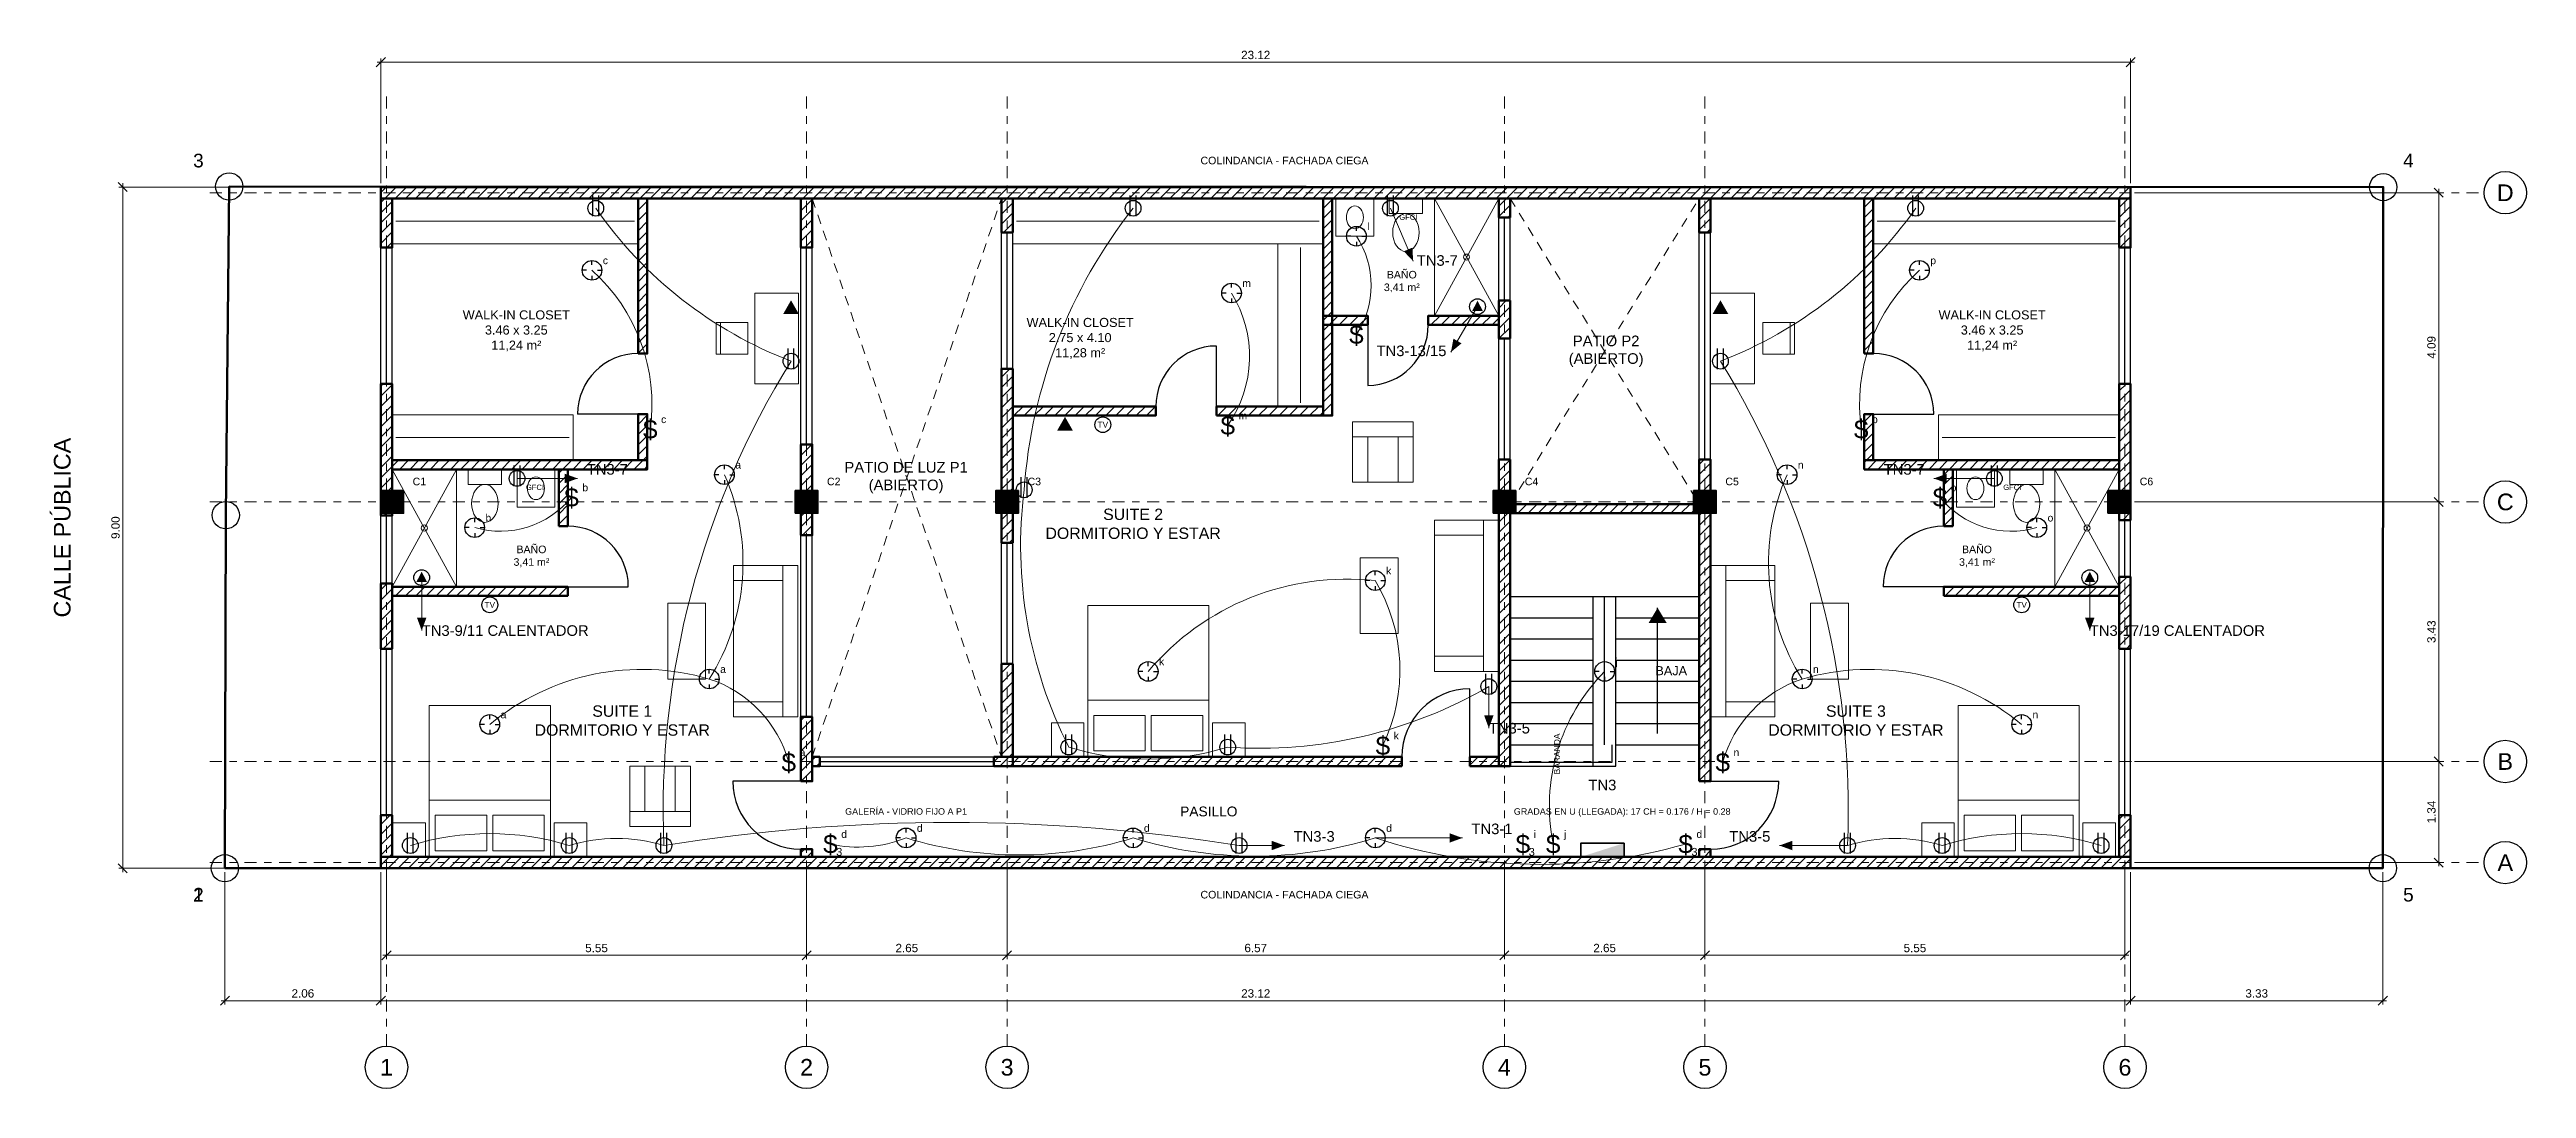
# Model space of a CAD drawing. Header units: metres. Extents: x -2.3 to 30.4, y -2.9 to 10.8.
import ezdxf
from ezdxf.enums import TextEntityAlignment as Align

# ---------------------------------------------------------------- set-up
doc = ezdxf.new("R2010")
doc.units = ezdxf.units.M
doc.linetypes.add('CENTER', pattern=[5.08, 3.175, -0.635, 0.635, -0.635])
doc.linetypes.add('DASHED', pattern=[1.524, 1.27, -0.254])
for name, color, linetype, lineweight in [('A-COTA-50', 7, 'Continuous', 18), ('A-EJES', 8, 'CENTER', 13), ('A-EJES-TXT', 7, 'Continuous', 25), ('A-ESCALERA', 8, 'Continuous', 25), ('A-ESPACIOS', 7, 'Continuous', 25), ('A-MOBILIARIO', 8, 'Continuous', 18), ('A-MURO', 8, 'Continuous', 50), ('A-MURO-TRAMA', 8, 'Continuous', 9), ('A-PROYECCION', 8, 'DASHED', 18), ('A-PUERTA', 8, 'Continuous', 25), ('A-TXT-50', 8, 'Continuous', 18), ('A-VENTANA', 8, 'Continuous', 25), ('E-APAG', 7, 'Continuous', 25), ('E-CIRC', 7, 'Continuous', 13), ('E-COLUMNA', 8, 'Continuous', 35), ('E-LUM', 7, 'Continuous', 25), ('E-TABLERO', 7, 'Continuous', 35), ('E-TOMA', 7, 'Continuous', 25), ('E-TXT-EL', 7, 'Continuous', 18), ('E-VD', 7, 'Continuous', 25), ('T-LINDERO', 8, 'Continuous', 50), ('T-VERTICE', 8, 'Continuous', 25)]:
    doc.layers.add(name, color=color, linetype=linetype, lineweight=lineweight)
doc.styles.add('ARIAL', font='arial.ttf')
doc.dimstyles.new('COTA-50', dxfattribs={"dimtxt": 0.11, "dimasz": 0.06, "dimexe": 0.05, "dimexo": 0.05, "dimgap": 0.04, "dimtad": 1, "dimzin": 0, "dimdsep": 46, "dimtxsty": 'ARIAL', "dimtsz": 0.06, "dimcen": 2.5, "dimdle": 0.05, "dimclrd": 7, "dimclre": 7, "dimclrt": 7, "dimazin": 3, "dimtfac": 1, "dimtmove": 0, "dimatfit": 3, "dimlwd": 18, "dimlwe": 13})

# ---------------------------------------------------------------- blocks, each defined once
blk = doc.blocks.new('_OBLIQUE')
at = {"color": 0, "linetype": 'BYBLOCK'}
blk.add_line((-0.5, -0.5), (0.5, 0.5), dxfattribs=at)
blk = doc.blocks.new('*D9')
at = {"color": 7, "lineweight": 13}
for p, q in [((25.23, 1.41), (29.3, 1.41)), ((25.23, 0.075), (29.3, 0.075))]:
    blk.add_line(p, q, dxfattribs=at)
at = {"color": 7, "lineweight": 18}
blk.add_line((29.25, 0.025), (29.25, 1.46), dxfattribs=at)
at = {"layer": 'Defpoints'}
for p in [(25.18, 1.41), (25.18, 0.075), (29.25, 0.075)]:
    blk.add_point(p, dxfattribs=at)
at = {"layer": 'A-COTA-50', "color": 7, "xscale": 0.12, "yscale": 0.12, "rotation": 90}
for p in [(29.25, 1.41), (29.25, 0.075)]:
    blk.add_blockref('_OBLIQUE', p, dxfattribs=at)
at = {"layer": 'A-COTA-50', "color": 7, "insert": (29.155, 0.7425), "char_height": 0.11, "attachment_point": 5, "rotation": 90, "style": 'ARIAL'}
blk.add_mtext('1.34', dxfattribs=at)

msp = doc.modelspace()

# ---------------------------------------------------------------- hatches: boundary and pattern name
at = {"layer": 'A-MURO-TRAMA'}
h = msp.add_hatch(dxfattribs=at)
h.set_pattern_fill('ANSI31', scale=0.03)
h.paths.add_polyline_path([(2.06, 8.85), (2.06, 9), (25.18, 9), (25.18, 8.85)])
h = msp.add_hatch(dxfattribs=at)
h.set_pattern_fill('ANSI31', scale=0.03)
h.paths.add_polyline_path([(2.06, 8.2), (2.06, 8.85), (2.21, 8.85), (2.21, 8.2)])
h = msp.add_hatch(dxfattribs=at)
h.set_pattern_fill('ANSI31', scale=0.03)
h.paths.add_polyline_path([(5.46, 6.8), (5.46, 8.85), (5.58, 8.85), (5.58, 6.8)])
h = msp.add_hatch(dxfattribs=at)
h.set_pattern_fill('ANSI31', scale=0.03)
h.paths.add_polyline_path([(7.61, 8.2), (7.61, 8.85), (7.76, 8.85), (7.76, 8.2)])
h = msp.add_hatch(dxfattribs=at)
h.set_pattern_fill('ANSI31', scale=0.03)
h.paths.add_polyline_path([(10.26, 8.4), (10.26, 8.85), (10.41, 8.85), (10.41, 8.4)])
h = msp.add_hatch(dxfattribs=at)
h.set_pattern_fill('ANSI31', scale=0.03)
h.paths.add_polyline_path([(14.51, 5.98), (14.51, 8.85), (14.63, 8.85), (14.63, 5.98)])
h = msp.add_hatch(dxfattribs=at)
h.set_pattern_fill('ANSI31', scale=0.03)
h.paths.add_polyline_path([(16.83, 8.6), (16.83, 8.85), (16.98, 8.85), (16.98, 8.6)])
h = msp.add_hatch(dxfattribs=at)
h.set_pattern_fill('ANSI31', scale=0.03)
h.paths.add_polyline_path([(19.48, 8.4), (19.48, 8.85), (19.63, 8.85), (19.63, 8.4)])
h = msp.add_hatch(dxfattribs=at)
h.set_pattern_fill('ANSI31', scale=0.03)
h.paths.add_polyline_path([(21.66, 6.8), (21.66, 8.85), (21.78, 8.85), (21.78, 6.8)])
h = msp.add_hatch(dxfattribs=at)
h.set_pattern_fill('ANSI31', scale=0.03)
h.paths.add_polyline_path([(25.03, 8.2), (25.03, 8.85), (25.18, 8.85), (25.18, 8.2)])
h = msp.add_hatch(dxfattribs=at)
h.set_pattern_fill('ANSI31', scale=0.03)
h.paths.add_polyline_path([(14.51, 7.18), (14.51, 7.3), (14.63, 7.3), (14.63, 7.18)])
h = msp.add_hatch(dxfattribs=at)
h.set_pattern_fill('ANSI31', scale=0.03)
h.paths.add_polyline_path([(14.63, 7.18), (14.63, 7.3), (15.1, 7.3), (15.1, 7.18)])
h = msp.add_hatch(dxfattribs=at)
h.set_pattern_fill('ANSI31', scale=0.03)
h.paths.add_polyline_path([(15.9, 7.18), (15.9, 7.3), (16.83, 7.3), (16.83, 7.18)])
h = msp.add_hatch(dxfattribs=at)
h.set_pattern_fill('ANSI31', scale=0.03)
h.paths.add_polyline_path([(16.83, 7), (16.83, 7.5), (16.98, 7.5), (16.98, 7)])
h = msp.add_hatch(dxfattribs=at)
h.set_pattern_fill('ANSI31', scale=0.03)
h.paths.add_polyline_path([(10.26, 4.3), (10.26, 6.6), (10.41, 6.6), (10.41, 4.3)])
h = msp.add_hatch(dxfattribs=at)
h.set_pattern_fill('ANSI31', scale=0.03)
h.paths.add_polyline_path([(2.06, 4.66), (2.06, 6.4), (2.21, 6.4), (2.21, 4.66)])
h = msp.add_hatch(dxfattribs=at)
h.set_pattern_fill('ANSI31', scale=0.03)
h.paths.add_polyline_path([(25.03, 4.6), (25.03, 6.4), (25.18, 6.4), (25.18, 4.6)])
h = msp.add_hatch(dxfattribs=at)
h.set_pattern_fill('ANSI31', scale=0.03)
h.paths.add_polyline_path([(5.46, 5.39), (5.46, 6), (5.58, 6), (5.58, 5.39)])
h = msp.add_hatch(dxfattribs=at)
h.set_pattern_fill('ANSI31', scale=0.03)
h.paths.add_polyline_path([(10.41, 5.98), (10.41, 6.1), (12.3, 6.1), (12.3, 5.98)])
h = msp.add_hatch(dxfattribs=at)
h.set_pattern_fill('ANSI31', scale=0.03)
h.paths.add_polyline_path([(13.1, 5.98), (13.1, 6.1), (14.51, 6.1), (14.51, 5.98)])
h = msp.add_hatch(dxfattribs=at)
h.set_pattern_fill('ANSI31', scale=0.03)
h.paths.add_polyline_path([(21.66, 5.39), (21.66, 6), (21.78, 6), (21.78, 5.39)])
h = msp.add_hatch(dxfattribs=at)
h.set_pattern_fill('ANSI31', scale=0.03)
h.paths.add_polyline_path([(7.61, 4.4), (7.61, 5.6), (7.76, 5.6), (7.76, 4.4)])
h = msp.add_hatch(dxfattribs=at)
h.set_pattern_fill('ANSI31', scale=0.03)
h.paths.add_polyline_path([(2.21, 5.27), (2.21, 5.39), (5.58, 5.39), (5.58, 5.27)])
h = msp.add_hatch(dxfattribs=at)
h.set_pattern_fill('ANSI31', scale=0.03)
h.paths.add_polyline_path([(4.41, 4.52), (4.41, 5.27), (4.53, 5.27), (4.53, 4.52)])
h = msp.add_hatch(dxfattribs=at)
h.set_pattern_fill('ANSI31', scale=0.03)
h.paths.add_polyline_path([(16.83, 1.35), (16.83, 5.4), (16.98, 5.4), (16.98, 1.35)])
h = msp.add_hatch(dxfattribs=at)
h.set_pattern_fill('ANSI31', scale=0.03)
h.paths.add_polyline_path([(19.48, 1.15), (19.48, 5.4), (19.63, 5.4), (19.63, 1.15)])
h = msp.add_hatch(dxfattribs=at)
h.set_pattern_fill('ANSI31', scale=0.03)
h.paths.add_polyline_path([(21.66, 5.27), (21.66, 5.39), (25.03, 5.39), (25.03, 5.27)])
h = msp.add_hatch(dxfattribs=at)
h.set_pattern_fill('ANSI31', scale=0.03)
h.paths.add_polyline_path([(22.71, 4.52), (22.71, 5.27), (22.83, 5.27), (22.83, 4.52)])
h = msp.add_hatch(dxfattribs=at)
h.set_pattern_fill('ANSI31', scale=0.03)
h.paths.add_polyline_path([(16.98, 4.69), (16.98, 4.81), (19.48, 4.81), (19.48, 4.69)])
h = msp.add_hatch(dxfattribs=at)
h.set_pattern_fill('ANSI31', scale=0.03)
h.paths.add_polyline_path([(2.06, 2.9), (2.06, 3.76), (2.21, 3.76), (2.21, 2.9)])
h = msp.add_hatch(dxfattribs=at)
h.set_pattern_fill('ANSI31', scale=0.03)
h.paths.add_polyline_path([(2.21, 3.6), (2.21, 3.72), (4.53, 3.72), (4.53, 3.6)])
h = msp.add_hatch(dxfattribs=at)
h.set_pattern_fill('ANSI31', scale=0.03)
h.paths.add_polyline_path([(22.71, 3.6), (22.71, 3.72), (25.03, 3.72), (25.03, 3.6)])
h = msp.add_hatch(dxfattribs=at)
h.set_pattern_fill('ANSI31', scale=0.03)
h.paths.add_polyline_path([(25.03, 2.9), (25.03, 3.85), (25.18, 3.85), (25.18, 2.9)])
h = msp.add_hatch(dxfattribs=at)
h.set_pattern_fill('ANSI31', scale=0.03)
h.paths.add_polyline_path([(10.26, 1.47), (10.26, 2.7), (10.41, 2.7), (10.41, 1.47)])
h = msp.add_hatch(dxfattribs=at)
h.set_pattern_fill('ANSI31', scale=0.03)
h.paths.add_polyline_path([(7.61, 1.15), (7.61, 2), (7.76, 2), (7.76, 1.15)])
h = msp.add_hatch(dxfattribs=at)
h.set_pattern_fill('ANSI31', scale=0.03)
h.paths.add_polyline_path([(7.76, 1.35), (7.76, 1.47), (7.86, 1.47), (7.86, 1.35)])
h = msp.add_hatch(dxfattribs=at)
h.set_pattern_fill('ANSI31', scale=0.03)
h.paths.add_polyline_path([(10.16, 1.35), (10.16, 1.47), (10.41, 1.47), (10.41, 1.35)])
h = msp.add_hatch(dxfattribs=at)
h.set_pattern_fill('ANSI31', scale=0.03)
h.paths.add_polyline_path([(10.41, 1.35), (10.41, 1.47), (15.55, 1.47), (15.55, 1.35)])
h = msp.add_hatch(dxfattribs=at)
h.set_pattern_fill('ANSI31', scale=0.03)
h.paths.add_polyline_path([(16.45, 1.35), (16.45, 1.47), (16.83, 1.47), (16.83, 1.35)])
h = msp.add_hatch(dxfattribs=at)
h.set_pattern_fill('ANSI31', scale=0.03)
h.paths.add_polyline_path([(2.06, 0.15), (2.06, 0.7), (2.21, 0.7), (2.21, 0.15)])
h = msp.add_hatch(dxfattribs=at)
h.set_pattern_fill('ANSI31', scale=0.03)
h.paths.add_polyline_path([(25.03, 0.15), (25.03, 0.7), (25.18, 0.7), (25.18, 0.15)])
h = msp.add_hatch(dxfattribs=at)
h.set_pattern_fill('ANSI31', scale=0.03)
h.paths.add_polyline_path([(2.06, 0), (2.06, 0.15), (25.18, 0.15), (25.18, 0)])
h = msp.add_hatch(dxfattribs=at)
h.set_pattern_fill('ANSI31', scale=0.03)
h.paths.add_polyline_path([(7.61, 0.15), (7.61, 0.25), (7.76, 0.25), (7.76, 0.15)])
h = msp.add_hatch(dxfattribs=at)
h.set_pattern_fill('ANSI31', scale=0.03)
h.paths.add_polyline_path([(19.48, 0.15), (19.48, 0.25), (19.63, 0.25), (19.63, 0.15)])
at = {"layer": 'E-CIRC'}
for points in [[(15.7, 8.02), (15.69, 8.2), (15.577, 8.151)], [(16.2, 6.82), (16.339, 6.935), (16.232, 6.997)], [(4.66, 5.15), (4.491, 5.212), (4.491, 5.088)], [(22.58, 5.15), (22.749, 5.088), (22.749, 5.212)], [(2.6, 3.14), (2.662, 3.309), (2.538, 3.309)], [(24.64, 3.14), (24.702, 3.309), (24.578, 3.309)], [(16.7, 1.85), (16.762, 2.019), (16.638, 2.019)], [(14, 0.3), (13.831, 0.362), (13.831, 0.238)], [(16.35, 0.4), (16.181, 0.462), (16.181, 0.338)], [(20.54, 0.3), (20.709, 0.238), (20.709, 0.362)]]:
    msp.add_hatch(color=7, dxfattribs=at).paths.add_polyline_path(points)
at = {"layer": 'E-COLUMNA'}
for points in [[(2.06, 4.69), (2.06, 4.99), (2.36, 4.99), (2.36, 4.69)], [(7.535, 4.69), (7.535, 4.99), (7.835, 4.99), (7.835, 4.69)], [(10.185, 4.69), (10.185, 4.99), (10.485, 4.99), (10.485, 4.69)], [(16.755, 4.69), (16.755, 4.99), (17.055, 4.99), (17.055, 4.69)], [(19.405, 4.69), (19.405, 4.99), (19.705, 4.99), (19.705, 4.69)], [(24.88, 4.69), (24.88, 4.99), (25.18, 4.99), (25.18, 4.69)]]:
    msp.add_hatch(color=7, dxfattribs=at).paths.add_polyline_path(points)
at = {"layer": 'E-TABLERO'}
msp.add_hatch(color=7, dxfattribs=at).paths.add_polyline_path([(17.914, 0.149), (18.486, 0.149), (18.486, 0.331)])
at = {"layer": 'E-TOMA'}
for points in [[(16.479, 7.361), (16.622, 7.361), (16.55, 7.498)], [(2.529, 3.781), (2.671, 3.781), (2.6, 3.918)], [(24.569, 3.781), (24.712, 3.781), (24.64, 3.918)]]:
    msp.add_hatch(color=7, dxfattribs=at).paths.add_polyline_path(points)
at = {"layer": 'E-VD'}
for points in [[(7.376, 7.322), (7.584, 7.322), (7.48, 7.504)], [(19.656, 7.322), (19.864, 7.322), (19.76, 7.504)], [(10.996, 5.782), (11.204, 5.782), (11.1, 5.964)]]:
    msp.add_hatch(color=7, dxfattribs=at).paths.add_polyline_path(points)

# ---------------------------------------------------------------- linework, layer by layer
at = {"layer": 'A-EJES', "ltscale": 0.05}
for p, q in [((2.135, -2.35), (2.135, 10.2)), ((7.685, -2.35), (7.685, 10.2)), ((10.335, -2.35), (10.335, 10.2)), ((16.905, -2.35), (16.905, 10.2)), ((19.555, -2.35), (19.555, 10.2)), ((25.105, -2.35), (25.105, 10.2)), ((-0.2, 8.925), (29.85, 8.925)), ((-0.2, 4.84), (29.85, 4.84)), ((-0.2, 1.41), (29.85, 1.41)), ((-0.2, 0.075), (29.85, 0.075))]:
    msp.add_line(p, q, dxfattribs=at)
at = {"layer": 'A-EJES-TXT'}
for centre in [(30.13, 8.925), (30.13, 4.84), (30.13, 1.41), (30.13, 0.075), (2.135, -2.63), (7.685, -2.63), (10.335, -2.63), (16.905, -2.63), (19.555, -2.63), (25.105, -2.63)]:
    msp.add_circle(centre, 0.28, dxfattribs=at)
at = {"layer": 'A-ESCALERA'}
for p, q in [((16.98, 3.59), (18.08, 3.59)), ((16.98, 3.59), (19.48, 3.59)), ((16.98, 3.31), (18.08, 3.31)), ((18.08, 1.35), (18.08, 3.59)), ((18.23, 1.63), (18.23, 3.59)), ((18.38, 3.59), (19.48, 3.59)), ((18.38, 1.63), (18.38, 3.59)), ((18.38, 3.31), (19.48, 3.31)), ((18.93, 1.78), (18.93, 3.44)), ((16.98, 3.03), (18.08, 3.03)), ((18.38, 3.03), (19.48, 3.03)), ((16.98, 2.75), (18.08, 2.75)), ((18.38, 2.75), (19.48, 2.75)), ((16.98, 2.47), (18.08, 2.47)), ((18.38, 2.47), (19.48, 2.47)), ((16.98, 2.19), (18.08, 2.19)), ((18.38, 2.19), (19.48, 2.19)), ((16.98, 1.91), (18.08, 1.91)), ((18.38, 1.91), (19.48, 1.91)), ((16.98, 1.63), (18.08, 1.63)), ((16.98, 1.35), (18.08, 1.35)), ((18.38, 1.63), (19.48, 1.63))]:
    msp.add_line(p, q, dxfattribs=at)
for points in [[(16.98, 1.35), (18.38, 1.35), (18.38, 1.63)], [(16.98, 1.4), (18.33, 1.4), (18.33, 1.63)]]:
    msp.add_lwpolyline(points, dxfattribs=at)
msp.add_solid([(18.93, 3.44), (18.81, 3.24), (19.05, 3.24)], dxfattribs=at)
at = {"layer": 'A-MOBILIARIO'}
for p, q in [((15.98, 7.3), (16.83, 8.85)), ((15.98, 8.85), (16.83, 7.3)), ((2.26, 8.55), (5.41, 8.55)), ((10.46, 8.55), (14.46, 8.55)), ((21.83, 8.55), (24.98, 8.55)), ((14.21, 6.15), (14.21, 8.2)), ((2.26, 5.69), (4.55, 5.69)), ((22.69, 5.69), (24.98, 5.69)), ((2.21, 3.72), (3.06, 5.27)), ((2.21, 5.27), (3.06, 3.72)), ((24.18, 3.72), (25.03, 5.27)), ((24.18, 5.27), (25.03, 3.72)), ((11.4, 2.22), (13, 2.22)), ((2.7, 0.9), (4.3, 0.9)), ((22.9, 0.9), (24.5, 0.9))]:
    msp.add_line(p, q, dxfattribs=at)
for points in [[(2.21, 8.25), (2.21, 8.85), (5.46, 8.85), (5.46, 8.25)], [(10.41, 8.25), (10.41, 8.85), (14.51, 8.85), (14.51, 8.25)], [(14.68, 8.35), (14.68, 8.85), (15.18, 8.85), (15.18, 8.35)], [(15.825, 8.85), (15.385, 8.85), (15.385, 8.65), (15.825, 8.65)], [(15.98, 7.3), (15.98, 8.85), (16.83, 8.85), (16.83, 7.3)], [(21.78, 8.25), (21.78, 8.85), (25.03, 8.85), (25.03, 8.25)], [(13.91, 6.1), (13.91, 8.25), (14.51, 8.25), (14.51, 6.1)], [(7, 6.4), (7, 7.6), (7.58, 7.6), (7.58, 6.4)], [(19.63, 6.4), (19.63, 7.6), (20.21, 7.6), (20.21, 6.4)], [(6.49, 7.21), (6.49, 6.79), (6.91, 6.79), (6.91, 7.21)], [(6.49, 7.21), (6.49, 6.79), (6.55, 6.79), (6.55, 7.21)], [(20.74, 6.79), (20.74, 7.21), (20.32, 7.21), (20.32, 6.79)], [(20.74, 6.79), (20.74, 7.21), (20.68, 7.21), (20.68, 6.79)], [(2.21, 5.39), (2.21, 5.99), (4.6, 5.99), (4.6, 5.39)], [(14.9, 5.1), (14.9, 5.9), (15.7, 5.9), (15.7, 5.1)], [(14.9, 5.7), (14.9, 5.9), (15.7, 5.9), (15.7, 5.7)], [(22.64, 5.39), (22.64, 5.99), (25.03, 5.99), (25.03, 5.39)], [(14.9, 5.1), (14.9, 5.7), (15.1, 5.7), (15.1, 5.1)], [(15.5, 5.1), (15.5, 5.7), (15.7, 5.7), (15.7, 5.1)], [(2.21, 3.72), (2.21, 5.27), (3.06, 5.27), (3.06, 3.72)], [(3.655, 5.27), (3.215, 5.27), (3.215, 5.07), (3.655, 5.07)], [(3.86, 4.77), (3.86, 5.27), (4.36, 5.27), (4.36, 4.77)], [(22.88, 4.77), (22.88, 5.27), (23.38, 5.27), (23.38, 4.77)], [(24.025, 5.27), (23.585, 5.27), (23.585, 5.07), (24.025, 5.07)], [(24.18, 3.72), (24.18, 5.27), (25.03, 5.27), (25.03, 3.72)], [(15.98, 2.6), (15.98, 4.6), (16.83, 4.6), (16.83, 2.6)], [(15.98, 4.4), (15.98, 4.6), (16.63, 4.6), (16.63, 4.4)], [(16.63, 2.6), (16.63, 4.6), (16.83, 4.6), (16.83, 2.6)], [(6.72, 2), (6.72, 4), (7.57, 4), (7.57, 2)], [(6.72, 3.8), (6.72, 4), (7.37, 4), (7.37, 3.8)], [(7.37, 2), (7.37, 4), (7.57, 4), (7.57, 2)], [(15, 3.1), (15, 4.1), (15.5, 4.1), (15.5, 3.1)], [(19.63, 2), (19.63, 4), (20.48, 4), (20.48, 2)], [(19.63, 2), (19.63, 4), (19.83, 4), (19.83, 2)], [(19.83, 3.8), (19.83, 4), (20.48, 4), (20.48, 3.8)], [(5.85, 2.5), (5.85, 3.5), (6.35, 3.5), (6.35, 2.5)], [(11.4, 1.47), (11.4, 3.47), (13, 3.47), (13, 1.47)], [(20.95, 2.5), (20.95, 3.5), (21.45, 3.5), (21.45, 2.5)], [(15.98, 2.6), (15.98, 2.8), (16.63, 2.8), (16.63, 2.6)], [(2.7, 0.15), (2.7, 2.15), (4.3, 2.15), (4.3, 0.15)], [(6.72, 2), (6.72, 2.2), (7.37, 2.2), (7.37, 2)], [(11.48, 1.55), (11.48, 2.02), (12.16, 2.02), (12.16, 1.55)], [(12.24, 1.55), (12.24, 2.02), (12.92, 2.02), (12.92, 1.55)], [(19.83, 2), (19.83, 2.2), (20.48, 2.2), (20.48, 2)], [(22.9, 0.15), (22.9, 2.15), (24.5, 2.15), (24.5, 0.15)], [(10.92, 1.47), (10.92, 1.92), (11.35, 1.92), (11.35, 1.47)], [(13.05, 1.47), (13.05, 1.92), (13.48, 1.92), (13.48, 1.47)], [(5.35, 0.55), (5.35, 1.35), (6.15, 1.35), (6.15, 0.55)], [(5.35, 0.75), (5.35, 1.35), (5.55, 1.35), (5.55, 0.75)], [(5.95, 0.75), (5.95, 1.35), (6.15, 1.35), (6.15, 0.75)], [(2.78, 0.23), (2.78, 0.7), (3.46, 0.7), (3.46, 0.23)], [(3.54, 0.23), (3.54, 0.7), (4.22, 0.7), (4.22, 0.23)], [(5.35, 0.55), (5.35, 0.75), (6.15, 0.75), (6.15, 0.55)], [(22.98, 0.23), (22.98, 0.7), (23.66, 0.7), (23.66, 0.23)], [(23.74, 0.23), (23.74, 0.7), (24.42, 0.7), (24.42, 0.23)], [(2.22, 0.15), (2.22, 0.6), (2.65, 0.6), (2.65, 0.15)], [(4.35, 0.15), (4.35, 0.6), (4.78, 0.6), (4.78, 0.15)], [(22.42, 0.15), (22.42, 0.6), (22.85, 0.6), (22.85, 0.15)], [(24.55, 0.15), (24.55, 0.6), (24.98, 0.6), (24.98, 0.15)]]:
    msp.add_lwpolyline(points, close=True, dxfattribs=at)
for centre in [(16.405, 8.075), (2.635, 4.495), (24.605, 4.495)]:
    msp.add_circle(centre, 0.04, dxfattribs=at)
for centre, major_axis, ratio in [((14.93, 8.6), (0, 0.15), 0.75), ((15.605, 8.4), (0, -0.25), 0.7), ((3.435, 4.82), (0, -0.25), 0.7), ((4.11, 5.02), (0, 0.15), 0.75), ((23.13, 5.02), (0, 0.15), 0.75), ((23.805, 4.82), (0, -0.25), 0.7)]:
    msp.add_ellipse(centre, major_axis=major_axis, ratio=ratio, dxfattribs=at)
at = {"layer": 'A-MURO'}
for points in [[(2.06, 8.85), (2.06, 9), (25.18, 9), (25.18, 8.85)], [(2.06, 8.2), (2.06, 8.85), (2.21, 8.85), (2.21, 8.2)], [(5.46, 6.8), (5.46, 8.85), (5.58, 8.85), (5.58, 6.8)], [(7.61, 8.2), (7.61, 8.85), (7.76, 8.85), (7.76, 8.2)], [(10.26, 8.4), (10.26, 8.85), (10.41, 8.85), (10.41, 8.4)], [(14.51, 5.98), (14.51, 8.85), (14.63, 8.85), (14.63, 5.98)], [(16.83, 8.6), (16.83, 8.85), (16.98, 8.85), (16.98, 8.6)], [(19.48, 8.4), (19.48, 8.85), (19.63, 8.85), (19.63, 8.4)], [(21.66, 6.8), (21.66, 8.85), (21.78, 8.85), (21.78, 6.8)], [(25.03, 8.2), (25.03, 8.85), (25.18, 8.85), (25.18, 8.2)], [(14.51, 7.18), (14.51, 7.3), (14.63, 7.3), (14.63, 7.18)], [(14.63, 7.18), (14.63, 7.3), (15.1, 7.3), (15.1, 7.18)], [(15.9, 7.18), (15.9, 7.3), (16.83, 7.3), (16.83, 7.18)], [(16.83, 7), (16.83, 7.5), (16.98, 7.5), (16.98, 7)], [(10.26, 4.3), (10.26, 6.6), (10.41, 6.6), (10.41, 4.3)], [(2.06, 4.66), (2.06, 6.4), (2.21, 6.4), (2.21, 4.66)], [(25.03, 4.6), (25.03, 6.4), (25.18, 6.4), (25.18, 4.6)], [(5.46, 5.39), (5.46, 6), (5.58, 6), (5.58, 5.39)], [(10.41, 5.98), (10.41, 6.1), (12.3, 6.1), (12.3, 5.98)], [(13.1, 5.98), (13.1, 6.1), (14.51, 6.1), (14.51, 5.98)], [(21.66, 5.39), (21.66, 6), (21.78, 6), (21.78, 5.39)], [(7.61, 4.4), (7.61, 5.6), (7.76, 5.6), (7.76, 4.4)], [(2.21, 5.27), (2.21, 5.39), (5.58, 5.39), (5.58, 5.27)], [(4.41, 4.52), (4.41, 5.27), (4.53, 5.27), (4.53, 4.52)], [(16.83, 1.35), (16.83, 5.4), (16.98, 5.4), (16.98, 1.35)], [(19.48, 1.15), (19.48, 5.4), (19.63, 5.4), (19.63, 1.15)], [(21.66, 5.27), (21.66, 5.39), (25.03, 5.39), (25.03, 5.27)], [(22.71, 4.52), (22.71, 5.27), (22.83, 5.27), (22.83, 4.52)], [(16.98, 4.69), (16.98, 4.81), (19.48, 4.81), (19.48, 4.69)], [(2.06, 2.9), (2.06, 3.76), (2.21, 3.76), (2.21, 2.9)], [(2.21, 3.6), (2.21, 3.72), (4.53, 3.72), (4.53, 3.6)], [(22.71, 3.6), (22.71, 3.72), (25.03, 3.72), (25.03, 3.6)], [(25.03, 2.9), (25.03, 3.85), (25.18, 3.85), (25.18, 2.9)], [(10.26, 1.47), (10.26, 2.7), (10.41, 2.7), (10.41, 1.47)], [(7.61, 1.15), (7.61, 2), (7.76, 2), (7.76, 1.15)], [(7.76, 1.35), (7.76, 1.47), (7.86, 1.47), (7.86, 1.35)], [(10.16, 1.35), (10.16, 1.47), (10.41, 1.47), (10.41, 1.35)], [(10.41, 1.35), (10.41, 1.47), (15.55, 1.47), (15.55, 1.35)], [(16.45, 1.35), (16.45, 1.47), (16.83, 1.47), (16.83, 1.35)], [(2.06, 0.15), (2.06, 0.7), (2.21, 0.7), (2.21, 0.15)], [(25.03, 0.15), (25.03, 0.7), (25.18, 0.7), (25.18, 0.15)], [(2.06, 0), (2.06, 0.15), (25.18, 0.15), (25.18, 0)], [(7.61, 0.15), (7.61, 0.25), (7.76, 0.25), (7.76, 0.15)], [(19.48, 0.15), (19.48, 0.25), (19.63, 0.25), (19.63, 0.15)]]:
    msp.add_lwpolyline(points, close=True, dxfattribs=at)
at = {"layer": 'A-PROYECCION', "ltscale": 0.1}
for p, q in [((7.76, 1.47), (10.26, 8.85)), ((7.76, 8.85), (10.26, 1.47)), ((16.98, 4.81), (19.48, 8.85)), ((16.98, 8.85), (19.48, 4.81))]:
    msp.add_line(p, q, dxfattribs=at)
at = {"layer": 'A-PUERTA'}
for p, q in [((13.1, 6.1), (13.1, 6.9)), ((15.1, 7.18), (15.1, 6.38)), ((5.46, 6), (4.66, 6)), ((21.78, 6), (22.58, 6)), ((4.53, 3.72), (5.33, 3.72)), ((22.71, 3.72), (21.91, 3.72)), ((16.45, 1.47), (16.45, 2.37)), ((7.61, 1.15), (6.71, 1.15)), ((19.63, 1.15), (20.53, 1.15))]:
    msp.add_line(p, q, dxfattribs=at)
for centre, radius, start, end in [((13.1, 6.1), 0.8, 90, 180), ((15.1, 7.18), 0.8, -90, 0), ((5.46, 6), 0.8, 90, 180), ((21.78, 6), 0.8, 0, 90), ((4.53, 3.72), 0.8, 0, 90), ((22.71, 3.72), 0.8, 90, 180), ((16.45, 1.47), 0.9, 90, 180), ((7.61, 1.15), 0.9, 180, -90), ((19.63, 1.15), 0.9, -90, 0)]:
    msp.add_arc(centre, radius, start, end, dxfattribs=at)
at = {"layer": 'A-VENTANA'}
for p, q in [((16.83, 7.5), (16.83, 8.6)), ((16.83, 8.6), (16.98, 8.6)), ((16.905, 7.5), (16.905, 8.6)), ((16.98, 7.5), (16.98, 8.6)), ((2.06, 6.4), (2.06, 8.2)), ((2.06, 8.2), (2.21, 8.2)), ((2.135, 6.4), (2.135, 8.2)), ((2.21, 6.4), (2.21, 8.2)), ((7.61, 5.6), (7.61, 8.2)), ((7.61, 8.2), (7.76, 8.2)), ((7.685, 5.6), (7.685, 8.2)), ((7.76, 5.6), (7.76, 8.2)), ((10.26, 6.6), (10.26, 8.4)), ((10.26, 8.4), (10.41, 8.4)), ((10.335, 6.6), (10.335, 8.4)), ((10.41, 6.6), (10.41, 8.4)), ((19.48, 5.4), (19.48, 8.4)), ((19.48, 8.4), (19.63, 8.4)), ((19.555, 5.4), (19.555, 8.4)), ((19.63, 5.4), (19.63, 8.4)), ((25.03, 6.4), (25.03, 8.2)), ((25.03, 8.2), (25.18, 8.2)), ((25.105, 6.4), (25.105, 8.2)), ((25.18, 6.4), (25.18, 8.2)), ((16.83, 7.5), (16.98, 7.5)), ((16.83, 5.4), (16.83, 7)), ((16.83, 7), (16.98, 7)), ((16.905, 5.4), (16.905, 7)), ((16.98, 5.4), (16.98, 7)), ((10.26, 6.6), (10.41, 6.6)), ((2.06, 6.4), (2.21, 6.4)), ((25.03, 6.4), (25.18, 6.4)), ((7.61, 5.6), (7.76, 5.6)), ((16.83, 5.4), (16.98, 5.4)), ((19.48, 5.4), (19.63, 5.4)), ((2.06, 3.76), (2.06, 4.66)), ((2.06, 4.66), (2.21, 4.66)), ((2.135, 3.76), (2.135, 4.66)), ((2.21, 3.76), (2.21, 4.66)), ((25.03, 3.85), (25.03, 4.6)), ((25.03, 4.6), (25.18, 4.6)), ((25.105, 3.85), (25.105, 4.6)), ((25.18, 3.85), (25.18, 4.6)), ((7.61, 2), (7.61, 4.4)), ((7.61, 4.4), (7.76, 4.4)), ((7.685, 2), (7.685, 4.4)), ((7.76, 2), (7.76, 4.4)), ((10.26, 2.7), (10.26, 4.3)), ((10.26, 4.3), (10.41, 4.3)), ((10.335, 2.7), (10.335, 4.3)), ((10.41, 2.7), (10.41, 4.3)), ((2.06, 3.76), (2.21, 3.76)), ((25.03, 3.85), (25.18, 3.85)), ((2.06, 0.7), (2.06, 2.9)), ((2.06, 2.9), (2.21, 2.9)), ((2.135, 0.7), (2.135, 2.9)), ((2.21, 0.7), (2.21, 2.9)), ((10.26, 2.7), (10.41, 2.7)), ((25.03, 0.7), (25.03, 2.9)), ((25.03, 2.9), (25.18, 2.9)), ((25.105, 0.7), (25.105, 2.9)), ((25.18, 0.7), (25.18, 2.9)), ((7.61, 2), (7.76, 2)), ((7.86, 1.47), (10.16, 1.47)), ((7.86, 1.35), (7.86, 1.47)), ((7.86, 1.41), (10.16, 1.41)), ((7.86, 1.35), (10.16, 1.35)), ((10.16, 1.35), (10.16, 1.47)), ((2.06, 0.7), (2.21, 0.7)), ((25.03, 0.7), (25.18, 0.7))]:
    msp.add_line(p, q, dxfattribs=at)
at = {"layer": 'E-CIRC'}
for p, q in [((15.4, 8.72), (15.7, 8.02)), ((16.55, 7.42), (16.2, 6.82)), ((3.86, 5.15), (4.66, 5.15)), ((23.38, 5.15), (22.58, 5.15)), ((2.6, 3.84), (2.6, 3.14)), ((24.64, 3.84), (24.64, 3.14)), ((16.7, 2.4), (16.7, 1.85)), ((15.2, 0.4), (16.35, 0.4)), ((13.4, 0.3), (14, 0.3)), ((21.44, 0.3), (20.54, 0.3))]:
    msp.add_line(p, q, dxfattribs=at)
for points in [[(4.9, 8.72, 0.15), (7.48, 6.7, 0.15), (5.8, 0.3, 0.15), (4.55, 0.3, 0.15), (2.45, 0.3)], [(12, 8.72, 0.15), (10.56, 5, 0.15), (11.15, 1.6, 0.15), (13.25, 1.6, 0.15), (16.7, 2.4)], [(22.34, 8.72, -0.15), (19.76, 6.7, -0.15), (21.44, 0.3, -0.15), (22.69, 0.3, -0.15), (24.79, 0.3)], [(14.95, 7.05, 0.3), (14.95, 8.35)], [(5.62, 5.8, 0.25), (4.85, 7.9)], [(21.62, 5.8, -0.25), (22.39, 7.9)], [(13.25, 5.85, 0.3), (13.3, 7.6)], [(6.4, 2.5, 0.25), (6.6, 5.2)], [(20.84, 2.5, -0.25), (20.64, 5.2)], [(4.58, 4.9, -0.3), (3.3, 4.5)], [(22.66, 4.9, 0.3), (23.94, 4.5)], [(15.3, 1.62, 0.25), (15.2, 3.8, 0.25), (12.2, 2.6)], [(7.45, 1.4, 0.25), (6.4, 2.5, 0.25), (3.5, 1.9)], [(19.79, 1.4, -0.25), (20.84, 2.5, -0.25), (23.74, 1.9)], [(17.55, 0.32, -0.25), (18.23, 2.6)], [(5.8, 0.3, -0.08), (13.4, 0.3)], [(8, 0.32, 0.15), (9, 0.4, 0.15), (12, 0.4, 0.15), (15.2, 0.4, 0.15), (19.3, 0.32)]]:
    msp.add_lwpolyline(points, format="xyb", dxfattribs=at)
at = {"layer": 'E-COLUMNA'}
for points in [[(2.06, 4.69), (2.06, 4.99), (2.36, 4.99), (2.36, 4.69)], [(7.535, 4.69), (7.535, 4.99), (7.835, 4.99), (7.835, 4.69)], [(10.185, 4.69), (10.185, 4.99), (10.485, 4.99), (10.485, 4.69)], [(16.755, 4.69), (16.755, 4.99), (17.055, 4.99), (17.055, 4.69)], [(19.405, 4.69), (19.405, 4.99), (19.705, 4.99), (19.705, 4.69)], [(24.88, 4.69), (24.88, 4.99), (25.18, 4.99), (25.18, 4.69)]]:
    msp.add_lwpolyline(points, close=True, dxfattribs=at)
at = {"layer": 'E-LUM'}
for p, q in [((14.878, 8.35), (14.82, 8.35)), ((14.95, 8.421), (14.95, 8.48)), ((14.95, 8.278), (14.95, 8.22)), ((15.021, 8.35), (15.08, 8.35)), ((4.778, 7.9), (4.72, 7.9)), ((4.85, 7.972), (4.85, 8.03)), ((4.921, 7.9), (4.98, 7.9)), ((22.319, 7.9), (22.26, 7.9)), ((22.39, 7.972), (22.39, 8.03)), ((22.462, 7.9), (22.52, 7.9)), ((4.85, 7.829), (4.85, 7.77)), ((13.229, 7.6), (13.17, 7.6)), ((13.3, 7.671), (13.3, 7.73)), ((13.3, 7.528), (13.3, 7.47)), ((13.372, 7.6), (13.43, 7.6)), ((22.39, 7.829), (22.39, 7.77)), ((6.6, 5.272), (6.6, 5.33)), ((20.64, 5.272), (20.64, 5.33)), ((6.528, 5.2), (6.47, 5.2)), ((6.6, 5.128), (6.6, 5.07)), ((6.671, 5.2), (6.73, 5.2)), ((20.569, 5.2), (20.51, 5.2)), ((20.64, 5.128), (20.64, 5.07)), ((20.712, 5.2), (20.77, 5.2)), ((3.3, 4.572), (3.3, 4.63)), ((23.94, 4.572), (23.94, 4.63)), ((3.228, 4.5), (3.17, 4.5)), ((3.3, 4.428), (3.3, 4.37)), ((3.371, 4.5), (3.43, 4.5)), ((23.869, 4.5), (23.81, 4.5)), ((23.94, 4.428), (23.94, 4.37)), ((24.012, 4.5), (24.07, 4.5)), ((15.2, 3.871), (15.2, 3.93)), ((15.128, 3.8), (15.07, 3.8)), ((15.2, 3.728), (15.2, 3.67)), ((15.271, 3.8), (15.33, 3.8)), ((6.4, 2.571), (6.4, 2.63)), ((12.2, 2.671), (12.2, 2.73)), ((18.23, 2.671), (18.23, 2.73)), ((20.84, 2.571), (20.84, 2.63)), ((6.329, 2.5), (6.27, 2.5)), ((6.4, 2.429), (6.4, 2.37)), ((6.472, 2.5), (6.53, 2.5)), ((12.128, 2.6), (12.07, 2.6)), ((12.2, 2.529), (12.2, 2.47)), ((12.271, 2.6), (12.33, 2.6)), ((18.159, 2.6), (18.1, 2.6)), ((18.23, 2.529), (18.23, 2.47)), ((18.302, 2.6), (18.36, 2.6)), ((20.769, 2.5), (20.71, 2.5)), ((20.84, 2.429), (20.84, 2.37)), ((20.912, 2.5), (20.97, 2.5)), ((3.5, 1.971), (3.5, 2.03)), ((23.74, 1.971), (23.74, 2.03)), ((3.429, 1.9), (3.37, 1.9)), ((3.5, 1.829), (3.5, 1.77)), ((3.571, 1.9), (3.63, 1.9)), ((23.669, 1.9), (23.61, 1.9)), ((23.74, 1.829), (23.74, 1.77)), ((23.812, 1.9), (23.87, 1.9)), ((8.928, 0.4), (8.87, 0.4)), ((9, 0.472), (9, 0.53)), ((9, 0.329), (9, 0.27)), ((9.072, 0.4), (9.13, 0.4)), ((11.928, 0.4), (11.87, 0.4)), ((12, 0.472), (12, 0.53)), ((12, 0.329), (12, 0.27)), ((12.072, 0.4), (12.13, 0.4)), ((15.128, 0.4), (15.07, 0.4)), ((15.2, 0.472), (15.2, 0.53)), ((15.2, 0.329), (15.2, 0.27)), ((15.271, 0.4), (15.33, 0.4))]:
    msp.add_line(p, q, dxfattribs=at)
for centre in [(14.95, 8.35), (4.85, 7.9), (22.39, 7.9), (13.3, 7.6), (6.6, 5.2), (20.64, 5.2), (3.3, 4.5), (23.94, 4.5), (15.2, 3.8), (6.4, 2.5), (12.2, 2.6), (18.23, 2.6), (20.84, 2.5), (3.5, 1.9), (23.74, 1.9), (9, 0.4), (12, 0.4), (15.2, 0.4)]:
    msp.add_circle(centre, 0.13, dxfattribs=at)
at = {"layer": 'E-TABLERO'}
msp.add_lwpolyline([(17.914, 0.149), (18.486, 0.149), (18.486, 0.331), (17.914, 0.331)], close=True, dxfattribs=at)
at = {"layer": 'E-TOMA'}
for p, q in [((4.861, 8.616), (4.861, 8.889)), ((4.939, 8.616), (4.939, 8.889)), ((11.961, 8.616), (11.961, 8.889)), ((12.039, 8.616), (12.039, 8.889)), ((15.361, 8.616), (15.361, 8.889)), ((15.439, 8.616), (15.439, 8.889)), ((22.301, 8.616), (22.301, 8.889)), ((22.379, 8.616), (22.379, 8.889)), ((7.441, 6.596), (7.441, 6.869)), ((7.519, 6.596), (7.519, 6.869)), ((19.721, 6.596), (19.721, 6.869)), ((19.799, 6.596), (19.799, 6.869)), ((3.821, 5.046), (3.821, 5.319)), ((3.899, 5.046), (3.899, 5.319)), ((23.341, 5.046), (23.341, 5.319)), ((23.419, 5.046), (23.419, 5.319)), ((10.521, 4.896), (10.521, 5.169)), ((10.599, 4.896), (10.599, 5.169)), ((16.661, 2.296), (16.661, 2.569)), ((16.739, 2.296), (16.739, 2.569)), ((11.111, 1.496), (11.111, 1.769)), ((11.189, 1.496), (11.189, 1.769)), ((13.211, 1.496), (13.211, 1.769)), ((13.289, 1.496), (13.289, 1.769)), ((2.411, 0.196), (2.411, 0.469)), ((2.489, 0.196), (2.489, 0.469)), ((4.511, 0.196), (4.511, 0.469)), ((4.589, 0.196), (4.589, 0.469)), ((5.761, 0.196), (5.761, 0.469)), ((5.839, 0.196), (5.839, 0.469)), ((13.361, 0.196), (13.361, 0.469)), ((13.439, 0.196), (13.439, 0.469)), ((21.401, 0.196), (21.401, 0.469)), ((21.479, 0.196), (21.479, 0.469)), ((22.651, 0.196), (22.651, 0.469)), ((22.729, 0.196), (22.729, 0.469)), ((24.751, 0.196), (24.751, 0.469)), ((24.829, 0.196), (24.829, 0.469))]:
    msp.add_line(p, q, dxfattribs=at)
for centre in [(4.9, 8.72), (12, 8.72), (15.4, 8.72), (22.34, 8.72), (16.55, 7.42), (7.48, 6.7), (19.76, 6.7), (3.86, 5.15), (23.38, 5.15), (10.56, 5), (2.6, 3.84), (24.64, 3.84), (16.7, 2.4), (11.15, 1.6), (13.25, 1.6), (2.45, 0.3), (4.55, 0.3), (5.8, 0.3), (13.4, 0.3), (21.44, 0.3), (22.69, 0.3), (24.79, 0.3)]:
    msp.add_circle(centre, 0.104, dxfattribs=at)
at = {"layer": 'E-VD'}
for centre in [(11.6, 5.86), (3.5, 3.48), (23.74, 3.48)]:
    msp.add_circle(centre, 0.104, dxfattribs=at)
at = {"layer": 'T-LINDERO'}
msp.add_lwpolyline([(0, 0), (0.011, 4.665), (0.057, 9.007), (28.518, 9), (28.512, 0)], close=True, dxfattribs=at)
at = {"layer": 'T-VERTICE'}
for centre in [(0.057, 9.007), (28.518, 9), (0.011, 4.665), (0, 0), (28.512, 0)]:
    msp.add_circle(centre, 0.18, dxfattribs=at)

# ---------------------------------------------------------------- texts
at = {"layer": 'A-EJES-TXT', "style": 'ARIAL'}
for s, p in [('D', (30.13, 8.925)), ('C', (30.13, 4.84)), ('B', (30.13, 1.41)), ('A', (30.13, 0.075)), ('1', (2.135, -2.63)), ('2', (7.685, -2.63)), ('3', (10.335, -2.63)), ('4', (16.905, -2.63)), ('5', (19.555, -2.63)), ('6', (25.105, -2.63))]:
    msp.add_text(s, height=0.22, dxfattribs=at).set_placement(p, align=Align.MIDDLE_CENTER)
at = {"layer": 'A-ESCALERA', "style": 'ARIAL'}
msp.add_text('BAJA', height=0.12, dxfattribs=at).set_placement((19.11, 2.61), align=Align.MIDDLE_CENTER)
at = {"layer": 'A-ESPACIOS', "style": 'ARIAL'}
msp.add_text('CALLE PÚBLICA', height=0.22, rotation=90, dxfattribs=at).set_placement((-2.15, 4.5), align=Align.MIDDLE_CENTER)
msp.add_text('PASILLO', height=0.13, dxfattribs=at).set_placement((13, 0.75), align=Align.MIDDLE_CENTER)
at = {"layer": 'A-ESPACIOS', "attachment_point": 5, "style": 'ARIAL'}
for s, insert, char_height, width in [('BAÑO\\P3,41 m²', (15.55, 7.75), 0.1, 4), ('WALK-IN CLOSET\\P3.46 x 3.25\\P11,24 m²', (3.85, 7.1), 0.12, 4), ('WALK-IN CLOSET\\P2.75 x 4.10\\P11,28 m²', (11.3, 7), 0.12, 4), ('WALK-IN CLOSET\\P3.46 x 3.25\\P11,24 m²', (23.35, 7.1), 0.12, 4), ('PATIO P2\\P(ABIERTO)', (18.25, 6.83), 0.14, 3), ('PATIO DE LUZ P1\\P(ABIERTO)', (9, 5.16), 0.14, 3), ('SUITE 2\\PDORMITORIO Y ESTAR', (12, 4.55), 0.15, 4), ('BAÑO\\P3,41 m²', (4.05, 4.12), 0.1, 4), ('BAÑO\\P3,41 m²', (23.15, 4.12), 0.1, 4), ('SUITE 1\\PDORMITORIO Y ESTAR', (5.25, 1.95), 0.15, 4), ('SUITE 3\\PDORMITORIO Y ESTAR', (21.55, 1.95), 0.15, 4)]:
    msp.add_mtext(s, dxfattribs=dict(at, insert=insert, char_height=char_height, width=width))
at = {"layer": 'A-TXT-50', "style": 'ARIAL'}
msp.add_text('BARANDA', height=0.08, rotation=90, dxfattribs=at).set_placement((17.6, 1.51), align=Align.MIDDLE_CENTER)
msp.add_text('GALERÍA - VIDRIO FIJO A P1', height=0.085, dxfattribs=at).set_placement((9, 0.75), align=Align.MIDDLE_CENTER)
msp.add_text('GRADAS EN U (LLEGADA): 17 CH = 0.176 / H = 0.28', height=0.085, dxfattribs=at).set_placement((17.03, 0.75), align=Align.MIDDLE_LEFT)
at = {"layer": 'A-TXT-50', "char_height": 0.1, "width": 6, "attachment_point": 5, "style": 'ARIAL'}
for insert in [(14, 9.35), (14, -0.35)]:
    msp.add_mtext('COLINDANCIA - FACHADA CIEGA', dxfattribs=dict(at, insert=insert))
at = {"layer": 'E-APAG', "style": 'ARIAL'}
for s, height, p in [('$', 0.247, (14.95, 7.05)), ('$', 0.247, (5.62, 5.8)), ('$', 0.247, (13.25, 5.85)), ('$', 0.247, (21.62, 5.8)), ('$', 0.247, (4.58, 4.9)), ('$', 0.247, (22.66, 4.9)), ('$', 0.247, (15.3, 1.62)), ('$', 0.247, (7.45, 1.4)), ('$', 0.247, (19.79, 1.4)), ('$', 0.247, (8, 0.32)), ('$', 0.247, (17.15, 0.32)), ('$', 0.247, (17.55, 0.32)), ('$', 0.247, (19.3, 0.32)), ('3', 0.104, (8.117, 0.216)), ('3', 0.104, (17.267, 0.216)), ('3', 0.104, (19.417, 0.216))]:
    msp.add_text(s, height=height, dxfattribs=at).set_placement(p, align=Align.MIDDLE_CENTER)
at = {"layer": 'E-COLUMNA', "style": 'ARIAL'}
for s, p in [('C1', (2.48, 5.11)), ('C2', (7.955, 5.11)), ('C3', (10.605, 5.11)), ('C4', (17.175, 5.11)), ('C5', (19.825, 5.11)), ('C6', (25.3, 5.11))]:
    msp.add_text(s, height=0.1, dxfattribs=at).set_placement(p, align=Align.MIDDLE_LEFT)
at = {"layer": 'E-TOMA', "style": 'ARIAL'}
for p in [(15.517, 8.603), (3.977, 5.033), (23.497, 5.033)]:
    msp.add_text('GFCI', height=0.0715, dxfattribs=at).set_placement(p, align=Align.MIDDLE_LEFT)
at = {"layer": 'E-TXT-EL', "style": 'ARIAL'}
for s, height, p in [('l', 0.0975, (15.093, 8.48)), ('c', 0.0975, (4.993, 8.03)), ('TN3-7', 0.14, (15.747, 8.03)), ('p', 0.0975, (22.533, 8.03)), ('m', 0.0975, (13.443, 7.73)), ('l', 0.0975, (15.093, 7.18)), ('c', 0.0975, (5.763, 5.93)), ('m', 0.0975, (13.393, 5.98)), ('p', 0.0975, (21.763, 5.93)), ('TN3-7', 0.14, (4.78, 5.27)), ('a', 0.0975, (6.743, 5.33)), ('n', 0.0975, (20.783, 5.33)), ('b', 0.0975, (4.723, 5.03)), ('o', 0.0975, (22.803, 5.03)), ('b', 0.0975, (3.443, 4.63)), ('o', 0.0975, (24.083, 4.63)), ('k', 0.0975, (15.343, 3.93)), ('TN3-9/11 CALENTADOR', 0.14, (2.6, 3.14)), ('TN3-17/19 CALENTADOR', 0.14, (24.64, 3.14)), ('a', 0.0975, (6.543, 2.63)), ('k', 0.0975, (12.343, 2.73)), ('j', 0.0975, (18.373, 2.73)), ('n', 0.0975, (20.983, 2.63)), ('a', 0.0975, (3.643, 2.03)), ('n', 0.0975, (23.883, 2.03)), ('k', 0.0975, (15.443, 1.75)), ('TN3-5', 0.14, (16.7, 1.85)), ('a', 0.0975, (7.593, 1.53)), ('n', 0.0975, (19.933, 1.53)), ('d', 0.0975, (8.143, 0.45)), ('d', 0.0975, (9.143, 0.53)), ('d', 0.0975, (12.143, 0.53)), ('TN3-3', 0.14, (14.12, 0.42)), ('d', 0.0975, (15.343, 0.53)), ('TN3-1', 0.14, (16.47, 0.52)), ('i', 0.0975, (17.293, 0.45)), ('j', 0.0975, (17.693, 0.45)), ('d', 0.0975, (19.443, 0.45))]:
    msp.add_text(s, height=height, dxfattribs=at).set_placement(p, align=Align.MIDDLE_LEFT)
for s, p in [('TN3-13/15', (16.14, 6.836)), ('TN3-7', (22.46, 5.27)), ('TN3-5', (20.42, 0.42))]:
    msp.add_text(s, height=0.14, dxfattribs=at).set_placement(p, align=Align.MIDDLE_RIGHT)
msp.add_text('TN3', height=0.14, dxfattribs=at).set_placement((18.2, 1.1), align=Align.MIDDLE_CENTER)
at = {"layer": 'E-VD', "style": 'ARIAL'}
for p in [(11.6, 5.86), (3.5, 3.48), (23.74, 3.48)]:
    msp.add_text('TV', height=0.078, dxfattribs=at).set_placement(p, align=Align.MIDDLE_CENTER)
at = {"layer": 'T-VERTICE', "style": 'ARIAL'}
for s, p in [('3', (-0.35, 9.35)), ('4', (28.85, 9.35)), ('2', (-0.35, -0.35)), ('1', (-0.35, -0.35)), ('5', (28.85, -0.35))]:
    msp.add_text(s, height=0.18, dxfattribs=at).set_placement(p, align=Align.MIDDLE_CENTER)

# ---------------------------------------------------------------- dimensions: what is measured, and where the dimension line sits
at = {"layer": 'A-COTA-50'}
for base, p1, p2 in [((2.06, 10.65), (2.06, 9), (25.18, 9)), ((0, -1.75), (0, 0), (2.06, 0)), ((2.06, -1.75), (2.06, 0), (25.18, 0)), ((2.135, -1.15), (2.135, 0.075), (7.685, 0.075)), ((7.685, -1.15), (7.685, 0.075), (10.335, 0.075)), ((10.335, -1.15), (10.335, 0.075), (16.905, 0.075)), ((16.905, -1.15), (16.905, 0.075), (19.555, 0.075)), ((19.555, -1.15), (19.555, 0.075), (25.105, 0.075)), ((25.18, -1.75), (25.18, 0), (28.512, 0))]:
    msp.add_linear_dim(base=base, p1=p1, p2=p2, dimstyle='COTA-50', dxfattribs=at).render()
for base, p1, p2 in [((-1.35, 0), (2.06, 0), (2.06, 9)), ((29.25, 4.84), (25.18, 4.84), (25.18, 8.925)), ((29.25, 1.41), (25.18, 1.41), (25.18, 4.84))]:
    msp.add_linear_dim(base=base, p1=p1, p2=p2, angle=90, dimstyle='COTA-50', dxfattribs=at).render()
dim = msp.add_linear_dim(base=(29.25, 0.075), p1=(25.18, 0.075), p2=(25.18, 1.41), angle=90, dimstyle='COTA-50', dxfattribs=at)
dim.commit()
dim.dimension.update_dxf_attribs({"geometry": '*D9', "text_midpoint": (29.155, 0.7425)})

doc.saveas('drawing.dxf')
